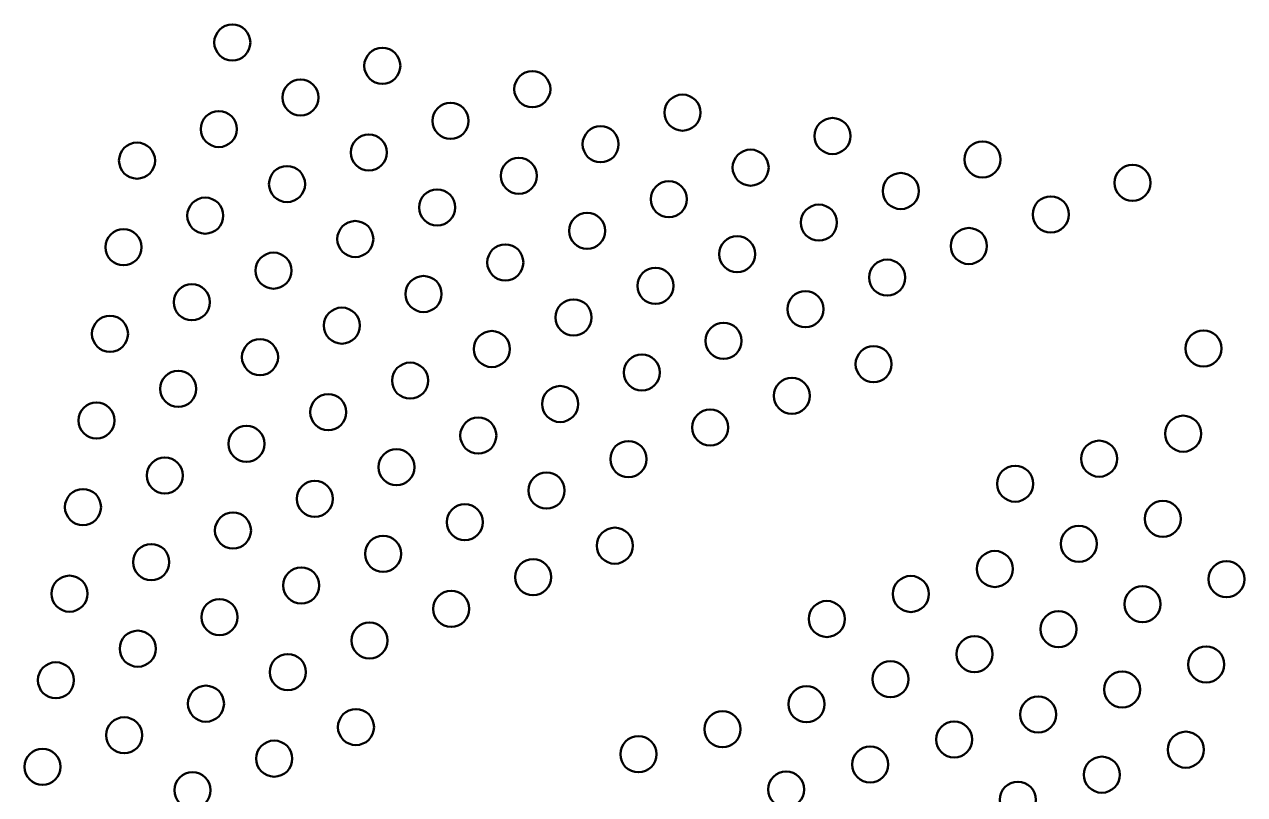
# Model space of a CAD drawing. Header units: inches. Extents: x 17.2 to 30.9, y 2 to 10.
# Drawn here: x 20.283 to 21.926, y 3.839 to 4.877 of the extents above; entities that cross this region are included whole.
import ezdxf

# ---------------------------------------------------------------- set-up
doc = ezdxf.new("R2010")
doc.units = ezdxf.units.IN
doc.header["$MEASUREMENT"] = 0
doc.layers.add('Visible', color=7, linetype='Continuous', lineweight=0)

# ---------------------------------------------------------------- blocks, each defined once
blk = doc.blocks.new('Block_2301')
at = {"layer": 'Visible', "color": 7, "lineweight": 50}
blk.add_circle((20.5627, 4.8526), 0.0243, dxfattribs=at)
blk = doc.blocks.new('Block_2302')
at = {"layer": 'Visible', "color": 7, "lineweight": 50}
blk.add_circle((20.7648, 4.8211), 0.0243, dxfattribs=at)
blk = doc.blocks.new('Block_2303')
at = {"layer": 'Visible', "color": 7, "lineweight": 50}
blk.add_circle((20.6546, 4.7785), 0.0243, dxfattribs=at)
blk = doc.blocks.new('Block_2304')
at = {"layer": 'Visible', "color": 7, "lineweight": 50}
blk.add_circle((20.5445, 4.7359), 0.0243, dxfattribs=at)
blk = doc.blocks.new('Block_2305')
at = {"layer": 'Visible', "color": 7, "lineweight": 50}
blk.add_circle((20.4343, 4.6933), 0.0243, dxfattribs=at)
blk = doc.blocks.new('Block_2306')
at = {"layer": 'Visible', "color": 7, "lineweight": 50}
blk.add_circle((20.9669, 4.7896), 0.0243, dxfattribs=at)
blk = doc.blocks.new('Block_2307')
at = {"layer": 'Visible', "color": 7, "lineweight": 50}
blk.add_circle((20.8568, 4.747), 0.0243, dxfattribs=at)
blk = doc.blocks.new('Block_2308')
at = {"layer": 'Visible', "color": 7, "lineweight": 50}
blk.add_circle((20.7466, 4.7044), 0.0243, dxfattribs=at)
blk = doc.blocks.new('Block_2309')
at = {"layer": 'Visible', "color": 7, "lineweight": 50}
blk.add_circle((20.6364, 4.6618), 0.0243, dxfattribs=at)
blk = doc.blocks.new('Block_2310')
at = {"layer": 'Visible', "color": 7, "lineweight": 50}
blk.add_circle((20.5263, 4.6192), 0.0243, dxfattribs=at)
blk = doc.blocks.new('Block_2311')
at = {"layer": 'Visible', "color": 7, "lineweight": 50}
blk.add_circle((20.4161, 4.5766), 0.0243, dxfattribs=at)
blk = doc.blocks.new('Block_2312')
at = {"layer": 'Visible', "color": 7, "lineweight": 50}
blk.add_circle((21.1691, 4.758), 0.0243, dxfattribs=at)
blk = doc.blocks.new('Block_2313')
at = {"layer": 'Visible', "color": 7, "lineweight": 50}
blk.add_circle((21.0589, 4.7154), 0.0243, dxfattribs=at)
blk = doc.blocks.new('Block_2314')
at = {"layer": 'Visible', "color": 7, "lineweight": 50}
blk.add_circle((20.9487, 4.6729), 0.0243, dxfattribs=at)
blk = doc.blocks.new('Block_2315')
at = {"layer": 'Visible', "color": 7, "lineweight": 50}
blk.add_circle((20.8386, 4.6303), 0.0243, dxfattribs=at)
blk = doc.blocks.new('Block_2316')
at = {"layer": 'Visible', "color": 7, "lineweight": 50}
blk.add_circle((20.7284, 4.5877), 0.0243, dxfattribs=at)
blk = doc.blocks.new('Block_2317')
at = {"layer": 'Visible', "color": 7, "lineweight": 50}
blk.add_circle((20.6182, 4.5451), 0.0243, dxfattribs=at)
blk = doc.blocks.new('Block_2318')
at = {"layer": 'Visible', "color": 7, "lineweight": 50}
blk.add_circle((20.5081, 4.5025), 0.0243, dxfattribs=at)
blk = doc.blocks.new('Block_2319')
at = {"layer": 'Visible', "color": 7, "lineweight": 50}
blk.add_circle((20.3979, 4.4599), 0.0243, dxfattribs=at)
blk = doc.blocks.new('Block_2320')
at = {"layer": 'Visible', "color": 7, "lineweight": 50}
blk.add_circle((21.3712, 4.7265), 0.0243, dxfattribs=at)
blk = doc.blocks.new('Block_2321')
at = {"layer": 'Visible', "color": 7, "lineweight": 50}
blk.add_circle((21.261, 4.6839), 0.0243, dxfattribs=at)
blk = doc.blocks.new('Block_2322')
at = {"layer": 'Visible', "color": 7, "lineweight": 50}
blk.add_circle((21.1509, 4.6413), 0.0243, dxfattribs=at)
blk = doc.blocks.new('Block_2323')
at = {"layer": 'Visible', "color": 7, "lineweight": 50}
blk.add_circle((21.0407, 4.5987), 0.0243, dxfattribs=at)
blk = doc.blocks.new('Block_2324')
at = {"layer": 'Visible', "color": 7, "lineweight": 50}
blk.add_circle((20.9305, 4.5562), 0.0243, dxfattribs=at)
blk = doc.blocks.new('Block_2325')
at = {"layer": 'Visible', "color": 7, "lineweight": 50}
blk.add_circle((20.8204, 4.5136), 0.0243, dxfattribs=at)
blk = doc.blocks.new('Block_2326')
at = {"layer": 'Visible', "color": 7, "lineweight": 50}
blk.add_circle((20.7102, 4.471), 0.0243, dxfattribs=at)
blk = doc.blocks.new('Block_2327')
at = {"layer": 'Visible', "color": 7, "lineweight": 50}
blk.add_circle((20.6, 4.4284), 0.0243, dxfattribs=at)
blk = doc.blocks.new('Block_2328')
at = {"layer": 'Visible', "color": 7, "lineweight": 50}
blk.add_circle((20.4899, 4.3858), 0.0243, dxfattribs=at)
blk = doc.blocks.new('Block_2329')
at = {"layer": 'Visible', "color": 7, "lineweight": 50}
blk.add_circle((20.3797, 4.3432), 0.0243, dxfattribs=at)
blk = doc.blocks.new('Block_2330')
at = {"layer": 'Visible', "color": 7, "lineweight": 50}
blk.add_circle((21.5733, 4.695), 0.0243, dxfattribs=at)
blk = doc.blocks.new('Block_2331')
at = {"layer": 'Visible', "color": 7, "lineweight": 50}
blk.add_circle((21.4632, 4.6524), 0.0243, dxfattribs=at)
blk = doc.blocks.new('Block_2332')
at = {"layer": 'Visible', "color": 7, "lineweight": 50}
blk.add_circle((21.353, 4.6098), 0.0243, dxfattribs=at)
blk = doc.blocks.new('Block_2333')
at = {"layer": 'Visible', "color": 7, "lineweight": 50}
blk.add_circle((21.2428, 4.5672), 0.0243, dxfattribs=at)
blk = doc.blocks.new('Block_2334')
at = {"layer": 'Visible', "color": 7, "lineweight": 50}
blk.add_circle((21.1327, 4.5246), 0.0243, dxfattribs=at)
blk = doc.blocks.new('Block_2335')
at = {"layer": 'Visible', "color": 7, "lineweight": 50}
blk.add_circle((21.0225, 4.4821), 0.0243, dxfattribs=at)
blk = doc.blocks.new('Block_2336')
at = {"layer": 'Visible', "color": 7, "lineweight": 50}
blk.add_circle((20.9123, 4.4395), 0.0243, dxfattribs=at)
blk = doc.blocks.new('Block_2337')
at = {"layer": 'Visible', "color": 7, "lineweight": 50}
blk.add_circle((20.8022, 4.3969), 0.0243, dxfattribs=at)
blk = doc.blocks.new('Block_2338')
at = {"layer": 'Visible', "color": 7, "lineweight": 50}
blk.add_circle((20.692, 4.3543), 0.0243, dxfattribs=at)
blk = doc.blocks.new('Block_2339')
at = {"layer": 'Visible', "color": 7, "lineweight": 50}
blk.add_circle((20.5818, 4.3117), 0.0243, dxfattribs=at)
blk = doc.blocks.new('Block_2340')
at = {"layer": 'Visible', "color": 7, "lineweight": 50}
blk.add_circle((20.4717, 4.2691), 0.0243, dxfattribs=at)
blk = doc.blocks.new('Block_2341')
at = {"layer": 'Visible', "color": 7, "lineweight": 50}
blk.add_circle((20.3615, 4.2265), 0.0243, dxfattribs=at)
blk = doc.blocks.new('Block_2342')
at = {"layer": 'Visible', "color": 7, "lineweight": 50}
blk.add_circle((21.7754, 4.6634), 0.0243, dxfattribs=at)
blk = doc.blocks.new('Block_2343')
at = {"layer": 'Visible', "color": 7, "lineweight": 50}
blk.add_circle((21.6653, 4.6209), 0.0243, dxfattribs=at)
blk = doc.blocks.new('Block_2344')
at = {"layer": 'Visible', "color": 7, "lineweight": 50}
blk.add_circle((21.5551, 4.5783), 0.0243, dxfattribs=at)
blk = doc.blocks.new('Block_2345')
at = {"layer": 'Visible', "color": 7, "lineweight": 50}
blk.add_circle((21.445, 4.5357), 0.0243, dxfattribs=at)
blk = doc.blocks.new('Block_2346')
at = {"layer": 'Visible', "color": 7, "lineweight": 50}
blk.add_circle((21.3348, 4.4931), 0.0243, dxfattribs=at)
blk = doc.blocks.new('Block_2347')
at = {"layer": 'Visible', "color": 7, "lineweight": 50}
blk.add_circle((21.2246, 4.4505), 0.0243, dxfattribs=at)
blk = doc.blocks.new('Block_2348')
at = {"layer": 'Visible', "color": 7, "lineweight": 50}
blk.add_circle((21.1145, 4.4079), 0.0243, dxfattribs=at)
blk = doc.blocks.new('Block_2349')
at = {"layer": 'Visible', "color": 7, "lineweight": 50}
blk.add_circle((21.0043, 4.3654), 0.0243, dxfattribs=at)
blk = doc.blocks.new('Block_2350')
at = {"layer": 'Visible', "color": 7, "lineweight": 50}
blk.add_circle((20.8941, 4.3228), 0.0243, dxfattribs=at)
blk = doc.blocks.new('Block_2351')
at = {"layer": 'Visible', "color": 7, "lineweight": 50}
blk.add_circle((20.784, 4.2802), 0.0243, dxfattribs=at)
blk = doc.blocks.new('Block_2352')
at = {"layer": 'Visible', "color": 7, "lineweight": 50}
blk.add_circle((20.6738, 4.2376), 0.0243, dxfattribs=at)
blk = doc.blocks.new('Block_2353')
at = {"layer": 'Visible', "color": 7, "lineweight": 50}
blk.add_circle((20.5636, 4.195), 0.0243, dxfattribs=at)
blk = doc.blocks.new('Block_2354')
at = {"layer": 'Visible', "color": 7, "lineweight": 50}
blk.add_circle((20.4535, 4.1524), 0.0243, dxfattribs=at)
blk = doc.blocks.new('Block_2355')
at = {"layer": 'Visible', "color": 7, "lineweight": 50}
blk.add_circle((20.3433, 4.1098), 0.0243, dxfattribs=at)
blk = doc.blocks.new('Block_2356')
at = {"layer": 'Visible', "color": 7, "lineweight": 50}
blk.add_circle((21.4267, 4.419), 0.0243, dxfattribs=at)
blk = doc.blocks.new('Block_2357')
at = {"layer": 'Visible', "color": 7, "lineweight": 50}
blk.add_circle((21.3166, 4.3764), 0.0243, dxfattribs=at)
blk = doc.blocks.new('Block_2358')
at = {"layer": 'Visible', "color": 7, "lineweight": 50}
blk.add_circle((21.2064, 4.3338), 0.0243, dxfattribs=at)
blk = doc.blocks.new('Block_2359')
at = {"layer": 'Visible', "color": 7, "lineweight": 50}
blk.add_circle((21.0963, 4.2912), 0.0243, dxfattribs=at)
blk = doc.blocks.new('Block_2360')
at = {"layer": 'Visible', "color": 7, "lineweight": 50}
blk.add_circle((20.9861, 4.2487), 0.0243, dxfattribs=at)
blk = doc.blocks.new('Block_2361')
at = {"layer": 'Visible', "color": 7, "lineweight": 50}
blk.add_circle((20.8759, 4.2061), 0.0243, dxfattribs=at)
blk = doc.blocks.new('Block_2362')
at = {"layer": 'Visible', "color": 7, "lineweight": 50}
blk.add_circle((20.7658, 4.1635), 0.0243, dxfattribs=at)
blk = doc.blocks.new('Block_2363')
at = {"layer": 'Visible', "color": 7, "lineweight": 50}
blk.add_circle((20.6556, 4.1209), 0.0243, dxfattribs=at)
blk = doc.blocks.new('Block_2364')
at = {"layer": 'Visible', "color": 7, "lineweight": 50}
blk.add_circle((20.5454, 4.0783), 0.0243, dxfattribs=at)
blk = doc.blocks.new('Block_2365')
at = {"layer": 'Visible', "color": 7, "lineweight": 50}
blk.add_circle((20.4353, 4.0357), 0.0243, dxfattribs=at)
blk = doc.blocks.new('Block_2366')
at = {"layer": 'Visible', "color": 7, "lineweight": 50}
blk.add_circle((20.3251, 3.9931), 0.0243, dxfattribs=at)
blk = doc.blocks.new('Block_2367')
at = {"layer": 'Visible', "color": 7, "lineweight": 50}
blk.add_circle((21.078, 4.1745), 0.0243, dxfattribs=at)
blk = doc.blocks.new('Block_2368')
at = {"layer": 'Visible', "color": 7, "lineweight": 50}
blk.add_circle((20.9679, 4.132), 0.0243, dxfattribs=at)
blk = doc.blocks.new('Block_2369')
at = {"layer": 'Visible', "color": 7, "lineweight": 50}
blk.add_circle((20.8577, 4.0894), 0.0243, dxfattribs=at)
blk = doc.blocks.new('Block_2370')
at = {"layer": 'Visible', "color": 7, "lineweight": 50}
blk.add_circle((20.7476, 4.0468), 0.0243, dxfattribs=at)
blk = doc.blocks.new('Block_2371')
at = {"layer": 'Visible', "color": 7, "lineweight": 50}
blk.add_circle((20.6374, 4.0042), 0.0243, dxfattribs=at)
blk = doc.blocks.new('Block_2372')
at = {"layer": 'Visible', "color": 7, "lineweight": 50}
blk.add_circle((20.5272, 3.9616), 0.0243, dxfattribs=at)
blk = doc.blocks.new('Block_2373')
at = {"layer": 'Visible', "color": 7, "lineweight": 50}
blk.add_circle((20.4171, 3.919), 0.0243, dxfattribs=at)
blk = doc.blocks.new('Block_2374')
at = {"layer": 'Visible', "color": 7, "lineweight": 50}
blk.add_circle((20.3069, 3.8764), 0.0243, dxfattribs=at)
blk = doc.blocks.new('Block_2375')
at = {"layer": 'Visible', "color": 7, "lineweight": 50}
blk.add_circle((20.7293, 3.9301), 0.0243, dxfattribs=at)
blk = doc.blocks.new('Block_2376')
at = {"layer": 'Visible', "color": 7, "lineweight": 50}
blk.add_circle((20.6192, 3.8875), 0.0243, dxfattribs=at)
blk = doc.blocks.new('Block_2377')
at = {"layer": 'Visible', "color": 7, "lineweight": 50}
blk.add_circle((20.509, 3.8449), 0.0243, dxfattribs=at)
blk = doc.blocks.new('Block_2671')
at = {"layer": 'Visible', "color": 7, "lineweight": 50}
blk.add_circle((21.8712, 4.4403), 0.0243, dxfattribs=at)
blk = doc.blocks.new('Block_2672')
at = {"layer": 'Visible', "color": 7, "lineweight": 50}
blk.add_circle((21.8438, 4.3254), 0.0243, dxfattribs=at)
blk = doc.blocks.new('Block_2673')
at = {"layer": 'Visible', "color": 7, "lineweight": 50}
blk.add_circle((21.7306, 4.2917), 0.0243, dxfattribs=at)
blk = doc.blocks.new('Block_2674')
at = {"layer": 'Visible', "color": 7, "lineweight": 50}
blk.add_circle((21.6174, 4.258), 0.0243, dxfattribs=at)
blk = doc.blocks.new('Block_2675')
at = {"layer": 'Visible', "color": 7, "lineweight": 50}
blk.add_circle((21.8164, 4.2106), 0.0243, dxfattribs=at)
blk = doc.blocks.new('Block_2676')
at = {"layer": 'Visible', "color": 7, "lineweight": 50}
blk.add_circle((21.7032, 4.1769), 0.0243, dxfattribs=at)
blk = doc.blocks.new('Block_2677')
at = {"layer": 'Visible', "color": 7, "lineweight": 50}
blk.add_circle((21.59, 4.1431), 0.0243, dxfattribs=at)
blk = doc.blocks.new('Block_2678')
at = {"layer": 'Visible', "color": 7, "lineweight": 50}
blk.add_circle((21.4768, 4.1094), 0.0243, dxfattribs=at)
blk = doc.blocks.new('Block_2679')
at = {"layer": 'Visible', "color": 7, "lineweight": 50}
blk.add_circle((21.3636, 4.0757), 0.0243, dxfattribs=at)
blk = doc.blocks.new('Block_2680')
at = {"layer": 'Visible', "color": 7, "lineweight": 50}
blk.add_circle((21.9022, 4.1294), 0.0243, dxfattribs=at)
blk = doc.blocks.new('Block_2681')
at = {"layer": 'Visible', "color": 7, "lineweight": 50}
blk.add_circle((21.789, 4.0957), 0.0243, dxfattribs=at)
blk = doc.blocks.new('Block_2682')
at = {"layer": 'Visible', "color": 7, "lineweight": 50}
blk.add_circle((21.6758, 4.062), 0.0243, dxfattribs=at)
blk = doc.blocks.new('Block_2683')
at = {"layer": 'Visible', "color": 7, "lineweight": 50}
blk.add_circle((21.5626, 4.0283), 0.0243, dxfattribs=at)
blk = doc.blocks.new('Block_2684')
at = {"layer": 'Visible', "color": 7, "lineweight": 50}
blk.add_circle((21.4494, 3.9945), 0.0243, dxfattribs=at)
blk = doc.blocks.new('Block_2685')
at = {"layer": 'Visible', "color": 7, "lineweight": 50}
blk.add_circle((21.3362, 3.9608), 0.0243, dxfattribs=at)
blk = doc.blocks.new('Block_2686')
at = {"layer": 'Visible', "color": 7, "lineweight": 50}
blk.add_circle((21.223, 3.9271), 0.0243, dxfattribs=at)
blk = doc.blocks.new('Block_2687')
at = {"layer": 'Visible', "color": 7, "lineweight": 50}
blk.add_circle((21.1098, 3.8934), 0.0243, dxfattribs=at)
blk = doc.blocks.new('Block_2688')
at = {"layer": 'Visible', "color": 7, "lineweight": 50}
blk.add_circle((21.8748, 4.0145), 0.0243, dxfattribs=at)
blk = doc.blocks.new('Block_2689')
at = {"layer": 'Visible', "color": 7, "lineweight": 50}
blk.add_circle((21.7616, 3.9808), 0.0243, dxfattribs=at)
blk = doc.blocks.new('Block_2690')
at = {"layer": 'Visible', "color": 7, "lineweight": 50}
blk.add_circle((21.6484, 3.9471), 0.0243, dxfattribs=at)
blk = doc.blocks.new('Block_2691')
at = {"layer": 'Visible', "color": 7, "lineweight": 50}
blk.add_circle((21.5352, 3.9134), 0.0243, dxfattribs=at)
blk = doc.blocks.new('Block_2692')
at = {"layer": 'Visible', "color": 7, "lineweight": 50}
blk.add_circle((21.422, 3.8797), 0.0243, dxfattribs=at)
blk = doc.blocks.new('Block_2693')
at = {"layer": 'Visible', "color": 7, "lineweight": 50}
blk.add_circle((21.3088, 3.846), 0.0243, dxfattribs=at)
blk = doc.blocks.new('Block_2698')
at = {"layer": 'Visible', "color": 7, "lineweight": 50}
blk.add_circle((21.8474, 3.8996), 0.0243, dxfattribs=at)
blk = doc.blocks.new('Block_2699')
at = {"layer": 'Visible', "color": 7, "lineweight": 50}
blk.add_circle((21.7342, 3.8659), 0.0243, dxfattribs=at)
blk = doc.blocks.new('Block_2700')
at = {"layer": 'Visible', "color": 7, "lineweight": 50}
blk.add_circle((21.621, 3.8322), 0.0243, dxfattribs=at)

msp = doc.modelspace()

# ---------------------------------------------------------------- block references
at = {"layer": 'Visible'}
for name in ['Block_2301', 'Block_2302', 'Block_2303', 'Block_2306', 'Block_2307', 'Block_2312', 'Block_2304', 'Block_2313', 'Block_2320', 'Block_2308', 'Block_2330', 'Block_2305', 'Block_2321', 'Block_2309', 'Block_2314', 'Block_2342', 'Block_2331', 'Block_2315', 'Block_2322', 'Block_2310', 'Block_2343', 'Block_2323', 'Block_2332', 'Block_2316', 'Block_2311', 'Block_2333', 'Block_2344', 'Block_2324', 'Block_2317', 'Block_2345', 'Block_2325', 'Block_2334', 'Block_2318', 'Block_2335', 'Block_2346', 'Block_2326', 'Block_2319', 'Block_2347', 'Block_2336', 'Block_2671', 'Block_2327', 'Block_2356', 'Block_2348', 'Block_2328', 'Block_2337', 'Block_2349', 'Block_2357', 'Block_2338', 'Block_2329', 'Block_2358', 'Block_2350', 'Block_2672', 'Block_2339', 'Block_2359', 'Block_2673', 'Block_2340', 'Block_2351', 'Block_2674', 'Block_2352', 'Block_2360', 'Block_2341', 'Block_2361', 'Block_2675', 'Block_2353', 'Block_2367', 'Block_2676', 'Block_2354', 'Block_2362', 'Block_2677', 'Block_2363', 'Block_2368', 'Block_2680', 'Block_2355', 'Block_2678', 'Block_2369', 'Block_2681', 'Block_2364', 'Block_2679', 'Block_2682', 'Block_2370', 'Block_2365', 'Block_2683', 'Block_2371', 'Block_2688', 'Block_2366', 'Block_2684', 'Block_2689', 'Block_2372', 'Block_2685', 'Block_2690', 'Block_2375', 'Block_2686', 'Block_2373', 'Block_2691', 'Block_2687', 'Block_2698', 'Block_2374', 'Block_2376', 'Block_2692', 'Block_2699', 'Block_2377', 'Block_2693', 'Block_2700']:
    msp.add_blockref(name, (0, 0), dxfattribs=at)

doc.saveas('drawing.dxf')
